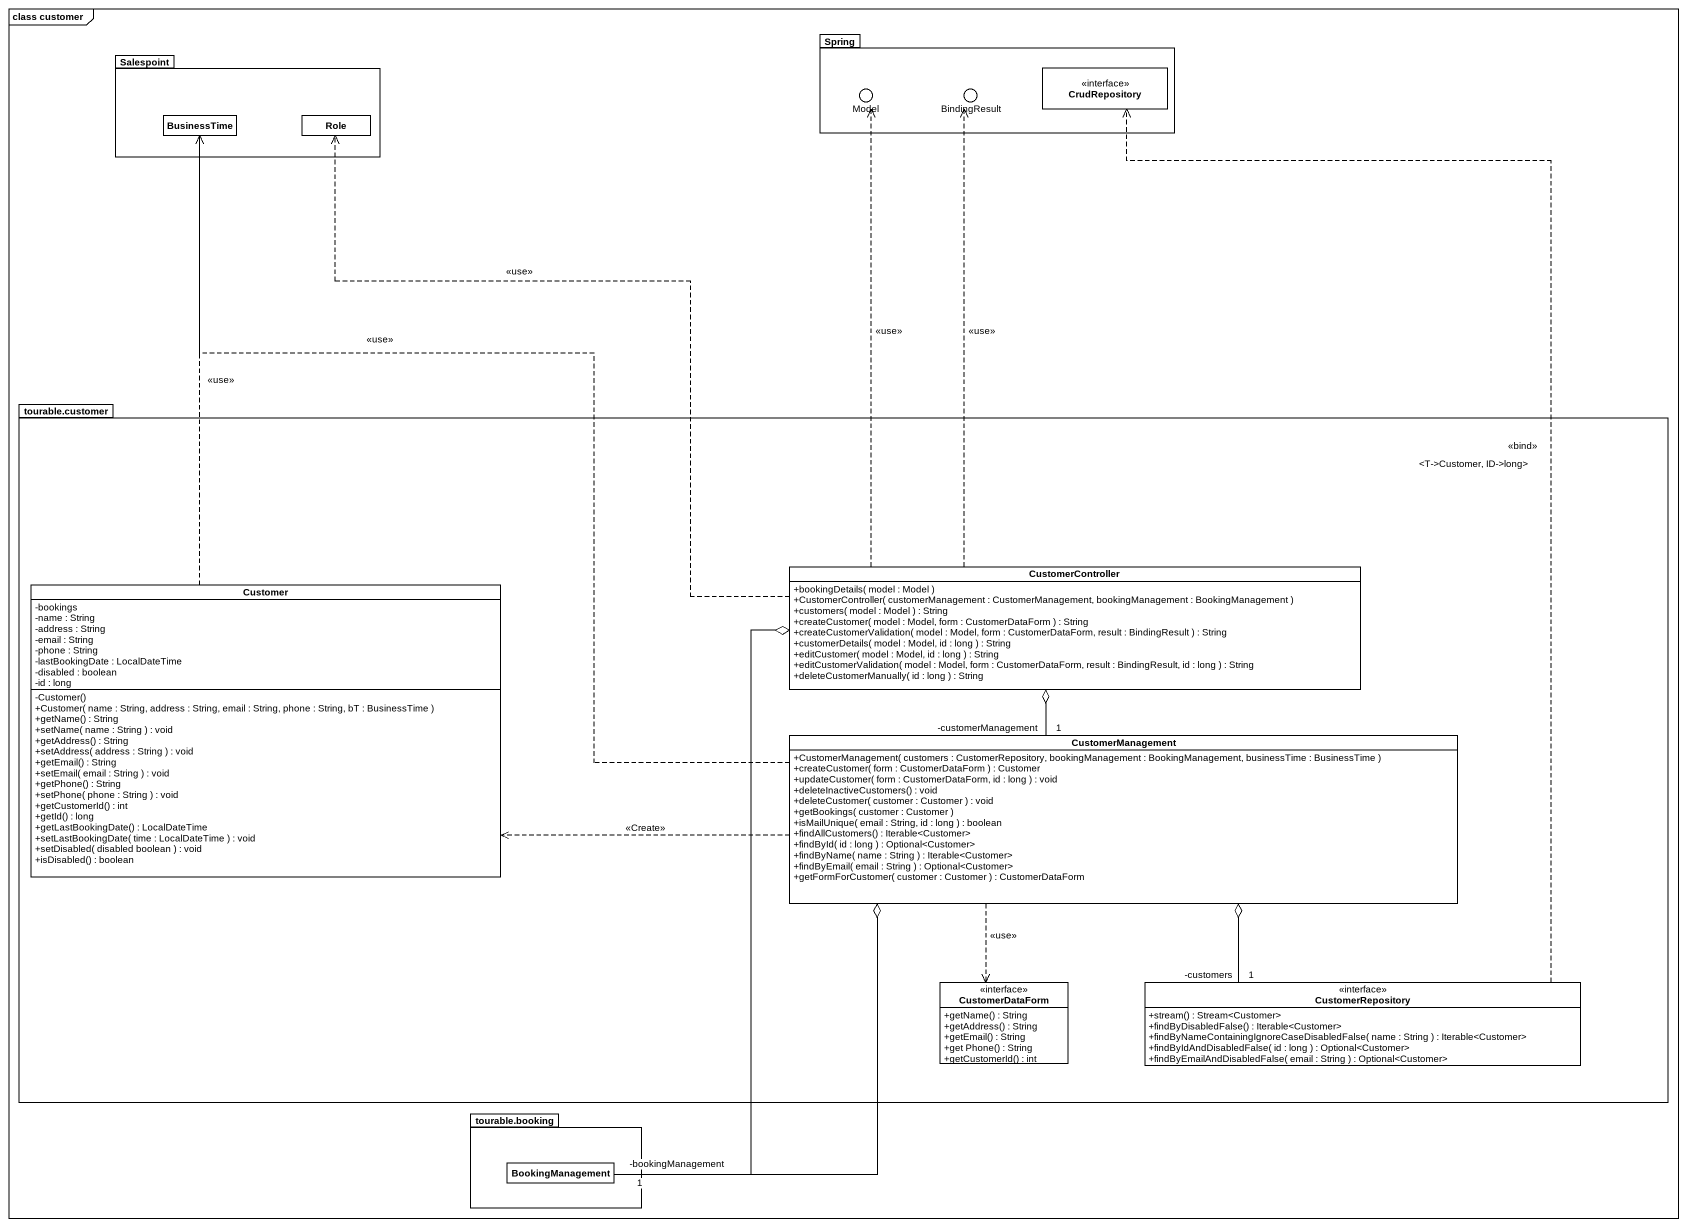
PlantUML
@startuml
mainframe class customer
allowmixing
hide circle
hide empty members
skinparam classAttributeIconSize 0
package Salespoint {
  class BusinessTime
  class Role
}
package Spring {
  interface CrudRepository
}
() Model
() BindingResult
package "tourable.customer" as tourable_customer {
  class CustomerController {
    +bookingDetails( model : Model )
    +CustomerController( customerManagement : CustomerManagement, bookingManagement : BookingManagement )
    +customers( model : Model ) : String
    +createCustomer( model : Model, form : CustomerDataForm ) : String
    +createCustomerValidation( model : Model, form : CustomerDataForm, result : BindingResult ) : String
    +customerDetails( model : Model, id : long ) : String
    +editCustomer( model : Model, id : long ) : String
    +editCustomerValidation( model : Model, form : CustomerDataForm, result : BindingResult, id : long ) : String
    +deleteCustomerManually( id : long ) : String
  }
  class Customer {
    -bookings
    -name : String
    -address : String
    -email : String
    -phone : String
    -lastBookingDate : LocalDateTime
    -disabled : boolean
    -id : long
    -Customer()
    +Customer( name : String, address : String, email : String, phone : String, bT : BusinessTime )
    +getName() : String
    +setName( name : String ) : void
    +getAddress() : String
    +setAddress( address : String ) : void
    +getEmail() : String
    +setEmail( email : String ) : void
    +getPhone() : String
    +setPhone( phone : String ) : void
    +getCustomerId() : int
    +getId() : long
    +getLastBookingDate() : LocalDateTime
    +setLastBookingDate( time : LocalDateTime ) : void
    +setDisabled( disabled boolean ) : void
    +isDisabled() : boolean
  }
  class CustomerManagement {
    +CustomerManagement( customers : CustomerRepository, bookingManagement : BookingManagement, businessTime : BusinessTime )
    +createCustomer( form : CustomerDataForm ) : Customer
    +updateCustomer( form : CustomerDataForm, id : long ) : void
    +deleteInactiveCustomers() : void
    +deleteCustomer( customer : Customer ) : void
    +getBookings( customer : Customer )
    +isMailUnique( email : String, id : long ) : boolean
    +findAllCustomers() : Iterable<Customer>
    +findById( id : long ) : Optional<Customer>
    +findByName( name : String ) : Iterable<Customer>
    +findByEmail( email : String ) : Optional<Customer>
    +getFormForCustomer( customer : Customer ) : CustomerDataForm
  }
  interface CustomerDataForm {
    +getName() : String
    +getAddress() : String
    +getEmail() : String
    +get Phone() : String
    +getCustomerId() : int
  }
  interface CustomerRepository {
    +stream() : Stream<Customer>
    +findByDisabledFalse() : Iterable<Customer>
    +findByNameContainingIgnoreCaseDisabledFalse( name : String ) : Iterable<Customer>
    +findByIdAndDisabledFalse( id : long ) : Optional<Customer>
    +findByEmailAndDisabledFalse( email : String ) : Optional<Customer>
  }
}
package "tourable.booking" as tourable_booking {
  class BookingManagement
}
Spring -left- Model
Spring -left- BindingResult
CustomerController .up.> Model : <<use>>
CustomerController .up.> BindingResult : <<use>>
CustomerController .up.> Role : <<use>>
CustomerController o-- "-customerManagement\n1" CustomerManagement
CustomerController o-- BookingManagement
Customer .up.> BusinessTime : <<use>>
CustomerManagement .up.> BusinessTime : <<use>>
CustomerManagement .left.> Customer : <<Create>>
CustomerManagement ..> CustomerDataForm : <<use>>
CustomerManagement o-- "-customers\n1" CustomerRepository
CustomerManagement o-- "-bookingManagement\n1" BookingManagement
CustomerRepository .up.> CrudRepository : <<bind>>\n<T->Customer, ID->long>
@enduml
